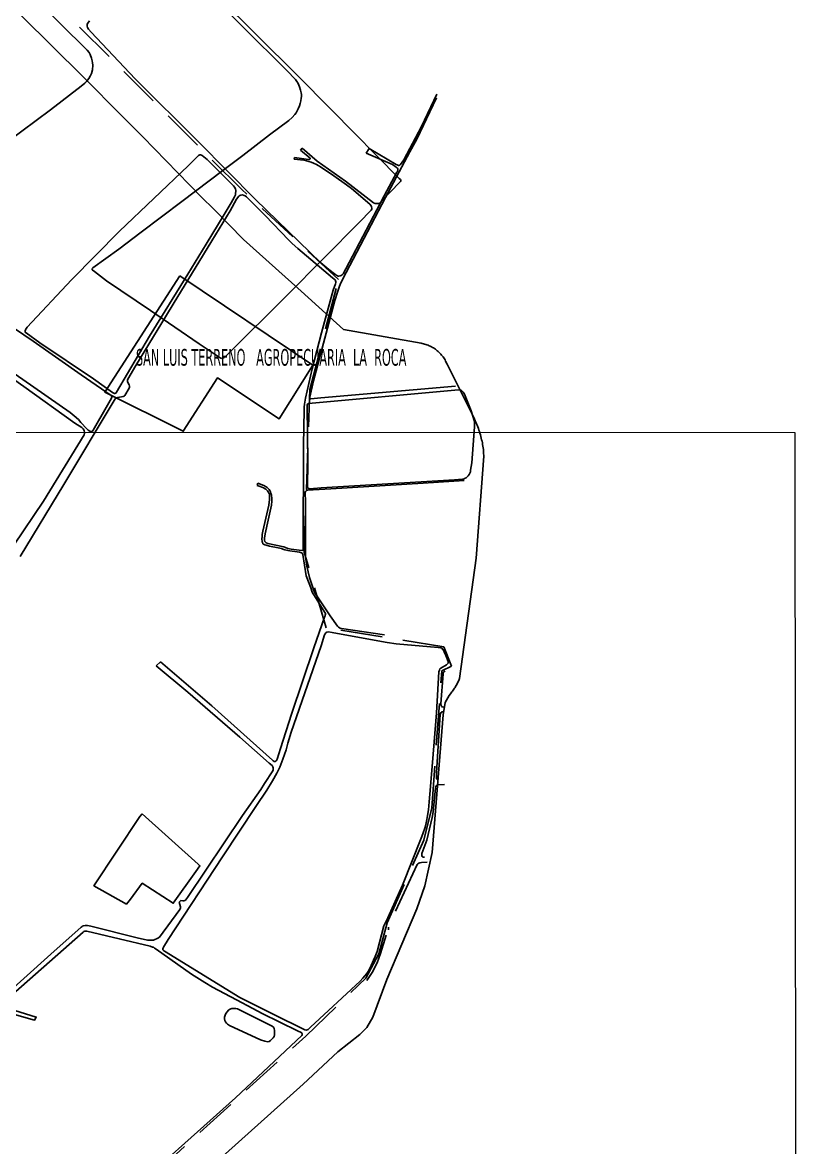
# Model space of a CAD drawing. Header units: metres. Extents: x 2 to 659295185, y -28 to 1124222152.
# Drawn here: x 661227 to 662159, y 1125972 to 1127318 of the extents above; entities that cross this region are included whole.
import ezdxf

# ---------------------------------------------------------------- set-up
doc = ezdxf.new("R2010")
doc.units = ezdxf.units.M
doc.header["$MEASUREMENT"] = 0
doc.linetypes.add('HIDDEN', pattern=[0.375, 0.25, -0.125])
for name, color, linetype in [('CERCA', 7, 'CONTINUOUS'), ('División Parroquial', 130, 'CONTINUOUS'), ('MANZANA', 30, 'CONTINUOUS'), ('Parcelas', 140, 'CONTINUOUS'), ('TEXTOS', 7, 'CONTINUOUS')]:
    doc.layers.add(name, color=color, linetype=linetype)
doc.layers.add('Limite Municipio', color=1, linetype='HIDDEN', lineweight=30)
doc.styles.get("Standard").update_dxf_attribs({"font": 'tahoma.ttf'})

msp = doc.modelspace()

# ---------------------------------------------------------------- linework, layer by layer
at = {"layer": 'CERCA', "lineweight": 0}
for p, q in [((653807.4947, 1126830.69), (662151.2419, 1126827.7709)), ((662151.2419, 1126827.7709), (662155.7364, 1120989.7879))]:
    msp.add_line(p, q, dxfattribs=at)
at = {"layer": 'División Parroquial', "color": 1, "flags": 128}
msp.add_lwpolyline([(661152.665, 1127398.102), (661298.6494, 1127253.5715), (661346.2939, 1127205.9711), (661370.7181, 1127181.5661), (661440.5687, 1127109.5508), (661456.1698, 1127094.7038), (661491.2971, 1127058.4912), (661560.3973, 1126996.8737), (661610.9278, 1126950.8531), (661703.8502, 1126934.4264), (661705.2685, 1126934.1565), (661706.6703, 1126933.8265), (661708.0639, 1126933.4566), (661709.4409, 1126933.0267), (661710.8097, 1126932.5568), (661712.1538, 1126932.0469), (661713.4814, 1126931.477), (661714.7925, 1126930.8671), (661716.0788, 1126930.2173), (661717.3404, 1126929.5174), (661718.5691, 1126928.7676), (661719.7812, 1126927.9877), (661720.9604, 1126927.1579), (661722.1148, 1126926.2881), (661723.2362, 1126925.3783), (661724.3247, 1126924.4284), (661725.3801, 1126923.4486), (661726.4026, 1126922.4289), (661727.3839, 1126921.3691), (661728.3321, 1126920.2793), (661729.2392, 1126919.1595), (661730.105, 1126918.0098), (661730.9296, 1126916.83), (661731.7129, 1126915.6202), (661732.4633, 1126914.3805), (661733.156, 1126913.1208), (661733.8156, 1126911.831), (661734.4258, 1126910.5213), (661734.8958, 1126909.4115), (661766.9474, 1126845.3645), (661767.8297, 1126843.5649), (661768.6791, 1126841.7453), (661769.4954, 1126839.9157), (661770.287, 1126838.076), (661771.0374, 1126836.2164), (661771.7548, 1126834.3468), (661772.4474, 1126832.4672), (661773.0988, 1126830.5676), (661773.7255, 1126828.6579), (661774.311, 1126826.7483), (661774.8717, 1126824.8187), (661775.3912, 1126822.8891), (661775.8777, 1126820.9395), (661776.3312, 1126818.9899), (661776.7517, 1126817.0303), (661777.1393, 1126815.0607), (661777.4856, 1126813.0811), (661777.8072, 1126811.1015), (661778.0876, 1126809.1219), (661778.3349, 1126807.1323), (661778.5493, 1126805.1427), (661778.7225, 1126803.1431), (661778.9699, 1126799.3339), (661769.9489, 1126677.2488), (661749.9198, 1126533.1481), (661749.4003, 1126531.9183), (661748.8561, 1126530.6986), (661748.2953, 1126529.4888), (661747.7099, 1126528.2991), (661747.0997, 1126527.1093), (661746.473, 1126525.9296), (661745.8298, 1126524.7698), (661745.1619, 1126523.61), (661744.4693, 1126522.4703), (661743.7684, 1126521.3405), (661743.0345, 1126520.2307), (661742.2924, 1126519.1209), (661741.5255, 1126518.0312), (661740.7421, 1126516.9514), (661739.9423, 1126515.8916), (661739.1177, 1126514.8418), (661737.4603, 1126512.8322), (661732.554, 1126504.244), (661730.2782, 1126489.6369), (661717.192, 1126324.9305), (661712.7145, 1126304.9845), (661708.4267, 1126284.9886), (661698.7378, 1126257.3042), (661662.7282, 1126172.8514), (661645.8325, 1126127.6206), (661638.906, 1126115.1632), (661630.5942, 1126106.8549), (661604.2817, 1126086.0891), (661562.7309, 1126047.327), (661280.1952, 1125793.9785)], dxfattribs=at)
at = {"layer": 'Limite Municipio', "color": 4, "linetype": 'HIDDEN', "lineweight": -3, "ltscale": 200}
msp.add_lwpolyline([(661217.1414, 1125787.7676), (661565.8495, 1126105.0778), (661637.6286, 1126174.5751), (661653.3985, 1126203.4334), (661663.3218, 1126240.7824), (661707.1418, 1126339.6583), (661716.5919, 1126378.4696), (661728.499, 1126542.376), (661740.1831, 1126547.8035), (661731.2016, 1126570.9728), (661590.2005, 1126593.7366), (661563.8703, 1126684.3753), (661570.4914, 1126879.237), (661570.4914, 1126879.237), (661604.9695, 1127010.5578), (661489.0974, 1127118.2713), (660818.7713, 1127790.2382), (660698.8999, 1127968.3216), (660564.6645, 1128087.9653), (660342.9939, 1128523.5772), (660311.9901, 1128579.5436), (660273.9891, 1128603.0461)], dxfattribs=at)
at = {"layer": 'MANZANA', "lineweight": -2}
for p, q in [((661408.3996, 1127401.6056), (661554.8953, 1127255.8352)), ((661240.6659, 1127348.4515), (661303.9528, 1127285.1444)), ((661490.7591, 1127312.7237), (661449.1506, 1127354.3452)), ((661303.928, 1127315.2282), (661304.0352, 1127316.228)), ((661304.0352, 1127316.228), (661304.6866, 1127317.6677)), ((661304.6866, 1127317.6677), (661306.7563, 1127320.3272)), ((661303.9363, 1127313.7885), (661303.928, 1127315.2282)), ((661304.2661, 1127312.4688), (661303.9363, 1127313.7885)), ((661305.4865, 1127310.2593), (661304.2661, 1127312.4688)), ((661308.5704, 1127306.9599), (661305.4865, 1127310.2593)), ((661361.418, 1127250.7914), (661308.5704, 1127306.9599)), ((661543.1532, 1127260.7642), (661490.7591, 1127312.7237)), ((661303.9528, 1127285.1444), (661306.2698, 1127282.6149)), ((661306.2698, 1127282.6149), (661307.5974, 1127280.0754)), ((661307.5974, 1127280.0754), (661309.2548, 1127275.5463)), ((661309.2548, 1127275.5463), (661310.0382, 1127272.347)), ((661310.0382, 1127272.347), (661310.4917, 1127269.9175)), ((661310.5164, 1127263.3888), (661310.3103, 1127261.6192)), ((661310.4917, 1127269.9175), (661310.8298, 1127267.368)), ((661310.838, 1127265.5983), (661310.5164, 1127263.3888)), ((661310.8298, 1127267.368), (661310.838, 1127265.5983)), ((661305.973, 1127251.5312), (661303.359, 1127247.762)), ((661307.6057, 1127254.3006), (661305.973, 1127251.5312)), ((661309.1229, 1127257.52), (661307.6057, 1127254.3006)), ((661310.3103, 1127261.6192), (661309.1229, 1127257.52)), ((661437.5767, 1127175.0468), (661361.418, 1127250.7914)), ((661553.3863, 1127249.9664), (661543.1532, 1127260.7642)), ((661554.9283, 1127247.8769), (661553.3863, 1127249.9664)), ((661554.8953, 1127255.8352), (661596.7182, 1127213.6638)), ((661296.7047, 1127241.9832), (661260.1261, 1127213.9389)), ((661301.2893, 1127245.6524), (661296.7047, 1127241.9832)), ((661303.359, 1127247.762), (661301.2893, 1127245.6524)), ((661556.0332, 1127245.9972), (661554.9283, 1127247.8769)), ((661557.3608, 1127243.3478), (661556.0332, 1127245.9972)), ((661558.2514, 1127241.2482), (661557.3608, 1127243.3478)), ((661559.4717, 1127237.499), (661558.2514, 1127241.2482)), ((661560.3623, 1127234.0697), (661559.4717, 1127237.499)), ((661558.9935, 1127221.3523), (661559.8593, 1127224.7816)), ((661559.8593, 1127224.7816), (661560.3953, 1127227.661)), ((661560.5932, 1127232.19), (661560.3623, 1127234.0697)), ((661560.3953, 1127227.661), (661560.4942, 1127229.8705)), ((661560.4942, 1127229.8705), (661560.5932, 1127232.19)), ((661698.6566, 1127178.776), (661722.4293, 1127228.216)), ((661722.5201, 1127232.6351), (661704.1813, 1127193.843)), ((661260.1261, 1127213.9389), (661208.6885, 1127175.6567)), ((661549.3211, 1127204.7156), (661552.5947, 1127208.2649)), ((661552.5947, 1127208.2649), (661554.1202, 1127210.2645)), ((661554.1202, 1127210.2645), (661556.6104, 1127215.1435)), ((661556.6104, 1127215.1435), (661558.2431, 1127218.5828)), ((661558.2431, 1127218.5828), (661558.9935, 1127221.3523)), ((661596.7182, 1127213.6638), (661677.6264, 1127131.7505)), ((661522.349, 1127183.9099), (661545.3961, 1127201.1564)), ((661545.3961, 1127201.1564), (661549.3211, 1127204.7156)), ((661490.4705, 1127159.3249), (661522.349, 1127183.9099)), ((661704.1813, 1127193.843), (661683.1049, 1127153.8211)), ((661505.7121, 1127106.6707), (661437.5767, 1127175.0468)), ((661561.4343, 1127167.8232), (661559.2491, 1127165.3836)), ((661579.2535, 1127152.3163), (661561.4343, 1127167.8232)), ((661690.4025, 1127163.5891), (661698.6566, 1127178.776)), ((661466.4504, 1127141.1786), (661490.4705, 1127159.3249)), ((661552.3886, 1127156.7254), (661551.8526, 1127154.6258)), ((661551.8526, 1127154.6258), (661563.3555, 1127153.5661)), ((661569.1606, 1127154.4759), (661552.3886, 1127156.7254)), ((661559.2491, 1127165.3836), (661570.8015, 1127156.1455)), ((661569.9275, 1127154.4859), (661569.1606, 1127154.4759)), ((661570.5871, 1127154.7058), (661569.9275, 1127154.4859)), ((661571.0242, 1127155.1557), (661570.5871, 1127154.7058)), ((661570.8015, 1127156.1455), (661571.1314, 1127155.8156)), ((661571.1314, 1127155.5956), (661571.0242, 1127155.1557)), ((661571.1314, 1127155.8156), (661571.1314, 1127155.5956)), ((661641.5211, 1127167.3483), (661638.0331, 1127162.1294)), ((661638.0331, 1127162.1294), (661669.5405, 1127148.3422)), ((661673.9273, 1127148.5822), (661641.5211, 1127167.3483)), ((661661.1792, 1127109.0402), (661690.4025, 1127163.5891)), ((661417.4206, 1127104.2361), (661466.4504, 1127141.1786)), ((661563.3555, 1127153.5661), (661565.0047, 1127153.3561)), ((661565.0047, 1127153.3561), (661566.7611, 1127152.9162)), ((661566.7611, 1127152.9162), (661569.4987, 1127152.1563)), ((661569.4987, 1127152.1563), (661572.1374, 1127151.1765)), ((661572.1374, 1127151.1765), (661574.8832, 1127149.9668)), ((661574.8832, 1127149.9668), (661578.396, 1127148.2171)), ((661578.396, 1127148.2171), (661580.4822, 1127147.1174)), ((661613.1027, 1127128.4712), (661579.2535, 1127152.3163)), ((661580.4822, 1127147.1174), (661583.228, 1127145.6977)), ((661583.228, 1127145.6977), (661599.4888, 1127134.9298)), ((661669.5405, 1127148.3422), (661673.8283, 1127145.1529)), ((661673.8283, 1127145.1529), (661674.8178, 1127144.493)), ((661675.1312, 1127147.9223), (661673.9273, 1127148.5822)), ((661674.8178, 1127144.493), (661675.3703, 1127143.8331)), ((661676.0135, 1127147.4824), (661675.1312, 1127147.9223)), ((661675.3703, 1127143.8331), (661675.8156, 1127143.2832)), ((661675.8238, 1127141.0637), (661675.6094, 1127140.6238)), ((661675.8156, 1127143.2832), (661675.9228, 1127142.6134)), ((661675.931, 1127141.6236), (661675.8238, 1127141.0637)), ((661675.9228, 1127142.6134), (661676.0382, 1127142.1735)), ((661676.0382, 1127142.1735), (661675.931, 1127141.6236)), ((661676.5577, 1127147.3724), (661676.0135, 1127147.4824)), ((661677.003, 1127147.2624), (661676.5577, 1127147.3724)), ((661677.5472, 1127147.3824), (661677.003, 1127147.2624)), ((661677.9842, 1127147.4924), (661677.5472, 1127147.3824)), ((661678.4213, 1127147.6024), (661677.9842, 1127147.4924)), ((661678.7511, 1127147.9423), (661678.4213, 1127147.6024)), ((661679.1881, 1127148.3822), (661678.7511, 1127147.9423)), ((661683.1049, 1127153.8211), (661679.1881, 1127148.3822)), ((661599.4888, 1127134.9298), (661614.4385, 1127123.9421)), ((661646.9684, 1127102.6264), (661613.1027, 1127128.4712)), ((661678.954, 1127128.1012), (661654.2, 1127102.2165)), ((661674.9498, 1127139.404), (661659.6372, 1127110.7999)), ((661675.3868, 1127139.9539), (661674.9498, 1127139.404)), ((661675.6094, 1127140.6238), (661675.3868, 1127139.9539)), ((661677.6264, 1127131.7505), (661679.0612, 1127130.3208)), ((661679.3911, 1127128.9911), (661678.954, 1127128.1012)), ((661679.0612, 1127130.3208), (661679.3911, 1127129.6509)), ((661679.3911, 1127129.6509), (661679.3911, 1127128.9911)), ((661614.4385, 1127123.9421), (661620.3755, 1127119.543)), ((661620.3755, 1127119.543), (661642.2683, 1127100.7268)), ((661368.8278, 1127067.5236), (661417.4206, 1127104.2361)), ((661475.0952, 1127093.0335), (661482.9206, 1127106.7907)), ((661482.9206, 1127106.7907), (661485.6417, 1127110.4499)), ((661485.6417, 1127110.4499), (661486.9528, 1127111.4497)), ((661486.9528, 1127111.4497), (661488.0495, 1127111.7897)), ((661488.0495, 1127111.7897), (661489.7976, 1127111.9096)), ((661489.7976, 1127111.9096), (661492.1064, 1127111.3597)), ((661492.1064, 1127111.3597), (661493.3103, 1127110.8199)), ((661493.3103, 1127110.8199), (661494.8523, 1127109.7201)), ((661494.8523, 1127109.7201), (661517.0831, 1127087.3646)), ((661583.6353, 1127030.8161), (661505.7121, 1127106.6707)), ((661631.1973, 1127051.9418), (661661.1792, 1127109.0402)), ((661659.6372, 1127110.7999), (661638.2393, 1127069.7782)), ((661642.2683, 1127100.7268), (661644.0329, 1127098.8572)), ((661648.9474, 1127101.7566), (661646.9684, 1127102.6264)), ((661650.3739, 1127101.5366), (661648.9474, 1127101.7566)), ((661652.3447, 1127101.5466), (661650.3739, 1127101.5366)), ((661653.5486, 1127101.7766), (661652.3447, 1127101.5466)), ((661654.2, 1127102.2165), (661653.5486, 1127101.7766)), ((661453.1283, 1127057.1008), (661475.0952, 1127093.0335)), ((661517.0831, 1127087.3646), (661545.2674, 1127057.7407)), ((661643.3979, 1127092.7684), (661630.6416, 1127079.8811)), ((661644.1648, 1127093.5483), (661643.3979, 1127092.7684)), ((661644.0329, 1127098.8572), (661644.4699, 1127097.7474)), ((661644.8162, 1127094.878), (661644.1648, 1127093.5483)), ((661644.4699, 1127097.7474), (661644.808, 1127096.0978)), ((661644.808, 1127096.0978), (661644.8162, 1127094.878)), ((661630.6416, 1127079.8811), (661543.3841, 1126991.779)), ((661341.8639, 1127047.0477), (661368.8278, 1127067.5236)), ((661638.2393, 1127069.7782), (661613.6832, 1127023.5476)), ((661310.7359, 1127024.7823), (661341.8639, 1127047.0477)), ((661433.1157, 1127024.1575), (661453.1283, 1127057.1008)), ((661545.2674, 1127057.7407), (661549.3408, 1127053.8914)), ((661549.3408, 1127053.8914), (661556.1601, 1127047.9526)), ((661556.1601, 1127047.9526), (661597.6285, 1127012.6298)), ((661609.6922, 1127010.5903), (661631.1973, 1127051.9418)), ((661309.7546, 1127023.4525), (661309.969, 1127024.0124)), ((661309.87, 1127022.9026), (661309.7546, 1127023.4525)), ((661309.9772, 1127022.4627), (661309.87, 1127022.9026)), ((661309.969, 1127024.0124), (661310.7359, 1127024.7823)), ((661312.8385, 1127020.1532), (661309.9772, 1127022.4627)), ((661327.244, 1127009.1554), (661312.8385, 1127020.1532)), ((661412.4516, 1126990.2244), (661433.1157, 1127024.1575)), ((661593.3077, 1127022.8977), (661583.6353, 1127030.8161)), ((661601.669, 1127016.1891), (661593.3077, 1127022.8977)), ((661613.6832, 1127023.5476), (661610.3189, 1127017.5588)), ((661379.7783, 1126973.4527), (661327.244, 1127009.1554)), ((661597.6285, 1127012.6298), (661601.1495, 1127009.7704)), ((661601.1495, 1127009.7704), (661601.4793, 1127009.0006)), ((661601.7102, 1127007.2309), (661601.2814, 1127005.3513)), ((661601.4793, 1127009.0006), (661601.7019, 1127008.0108)), ((661603.0955, 1127015.4193), (661601.669, 1127016.1891)), ((661601.7019, 1127008.0108), (661601.7102, 1127007.2309)), ((661604.522, 1127014.8794), (661603.0955, 1127015.4193)), ((661605.5115, 1127014.7694), (661604.522, 1127014.8794)), ((661606.8226, 1127014.9994), (661605.5115, 1127014.7694)), ((661608.2409, 1127015.5592), (661606.8226, 1127014.9994)), ((661606.8721, 1127004.9314), (661609.6922, 1127010.5903)), ((661609.115, 1127016.3391), (661608.2409, 1127015.5592)), ((661610.3189, 1127017.5588), (661609.115, 1127016.3391)), ((661598.684, 1126998.0428), (661584.4516, 1126946.7632)), ((661601.2814, 1127005.3513), (661598.684, 1126998.0428)), ((661600.4898, 1126985.4354), (661604.0603, 1126996.8431)), ((661604.0603, 1126996.8431), (661606.1135, 1127002.8318)), ((661606.1135, 1127002.8318), (661606.8721, 1127004.9314)), ((661166.2719, 1126986.4452), (661239.4702, 1126936.9053)), ((661393.5356, 1126958.8408), (661412.4516, 1126990.2244)), ((661543.3841, 1126991.779), (661471.6123, 1126920.5535)), ((661596.8286, 1126971.9281), (661600.4898, 1126985.4354)), ((661437.9198, 1126933.9008), (661379.7783, 1126973.4527)), ((661574.9607, 1126889.5449), (661596.8286, 1126971.9281)), ((661226.8624, 1126890.8346), (661135.4077, 1126954.9016)), ((661362.4323, 1126907.6012), (661393.5356, 1126958.8408)), ((661584.4516, 1126946.7632), (661573.2538, 1126903.802)), ((661239.4702, 1126936.9053), (661296.7376, 1126896.6834)), ((661463.1933, 1126916.8642), (661437.9198, 1126933.9008)), ((661464.1828, 1126916.4343), (661463.1933, 1126916.8642)), ((661465.0568, 1126916.3243), (661464.1828, 1126916.4343)), ((661466.1535, 1126916.5543), (661465.0568, 1126916.3243)), ((661467.143, 1126916.8842), (661466.1535, 1126916.5543)), ((661468.1243, 1126917.4441), (661467.143, 1126916.8842)), ((661471.6123, 1126920.5535), (661468.1243, 1126917.4441)), ((661352.529, 1126891.4045), (661362.4323, 1126907.6012)), ((661573.2538, 1126903.802), (661565.3048, 1126868.5892)), ((661283.5773, 1126851.4926), (661226.8624, 1126890.8346)), ((661296.7376, 1126896.6834), (661332.8957, 1126871.8485)), ((661352.1002, 1126889.3049), (661352.2074, 1126890.4047)), ((661352.4383, 1126888.0852), (661352.1002, 1126889.3049)), ((661352.2074, 1126890.4047), (661352.529, 1126891.4045)), ((661354.0957, 1126884.6659), (661352.4383, 1126888.0852)), ((661570.4502, 1126869.8289), (661574.9607, 1126889.5449)), ((661332.8957, 1126871.8485), (661333.2337, 1126871.1886)), ((661348.3484, 1126871.0387), (661349.008, 1126871.8085)), ((661349.008, 1126871.8085), (661354.1122, 1126880.7967)), ((661354.541, 1126882.8962), (661354.0957, 1126884.6659)), ((661354.1122, 1126880.7967), (661354.5493, 1126881.9064)), ((661354.5493, 1126881.9064), (661354.541, 1126882.8962)), ((661745.0395, 1126883.1262), (661583.9321, 1126869.0091)), ((661276.0818, 1126765.1902), (661336.3259, 1126865.9997)), ((661328.2368, 1126860.2109), (661311.2833, 1126830.4969)), ((661333.242, 1126868.7491), (661328.2368, 1126860.2109)), ((661333.2337, 1126871.1886), (661333.5636, 1126870.5288)), ((661333.5636, 1126869.7489), (661333.242, 1126868.7491)), ((661333.5636, 1126870.5288), (661333.5636, 1126869.7489)), ((661336.3259, 1126865.9997), (661337.6288, 1126867.9993)), ((661337.6288, 1126867.9993), (661338.3874, 1126868.7791)), ((661338.3874, 1126868.7791), (661339.3769, 1126869.1091)), ((661339.3769, 1126869.1091), (661340.688, 1126869.6689)), ((661340.688, 1126869.6689), (661347.1445, 1126870.8087)), ((661347.1445, 1126870.8087), (661348.3484, 1126871.0387)), ((661564.2411, 1126861.6206), (661563.9277, 1126857.7514)), ((661565.3048, 1126868.5892), (661564.2411, 1126861.6206)), ((661570.4502, 1126869.279), (661570.4502, 1126869.8289)), ((661570.5656, 1126868.6192), (661570.4502, 1126869.279)), ((661570.7883, 1126868.3992), (661570.5656, 1126868.6192)), ((661571.1181, 1126868.0693), (661570.7883, 1126868.3992)), ((661571.885, 1126868.0693), (661571.1181, 1126868.0693)), ((661583.9321, 1126869.0091), (661571.885, 1126868.0693)), ((661288.3021, 1126847.5334), (661283.5773, 1126851.4926)), ((661293.4723, 1126843.0244), (661288.3021, 1126847.5334)), ((661563.6144, 1126854.652), (661563.0454, 1126812.4006)), ((661563.9277, 1126857.7514), (661563.6144, 1126854.652)), ((661296.5562, 1126839.715), (661293.4723, 1126843.0244)), ((661303.7136, 1126831.8966), (661296.5562, 1126839.715)), ((661305.1484, 1126830.3569), (661303.7136, 1126831.8966)), ((661307.012, 1126829.2572), (661305.1484, 1126830.3569)), ((661307.7871, 1126828.9272), (661307.012, 1126829.2572)), ((661308.8838, 1126828.7173), (661307.7871, 1126828.9272)), ((661309.7578, 1126828.8273), (661308.8838, 1126828.7173)), ((661310.3021, 1126829.1672), (661309.7578, 1126828.8273)), ((661311.2833, 1126830.4969), (661310.3021, 1126829.1672)), ((661563.0454, 1126812.4006), (661562.7238, 1126688.9657)), ((661223.663, 1126679.1277), (661276.0818, 1126765.1902)), ((661508.359, 1126766.7999), (661507.3777, 1126764.2504)), ((661507.3777, 1126764.2504), (661511.0059, 1126762.9407)), ((661515.4916, 1126763.9605), (661508.359, 1126766.7999)), ((661518.1303, 1126762.5307), (661515.4916, 1126763.9605)), ((661595.8227, 1126760.0113), (661706.1273, 1126767.0398)), ((661706.1273, 1126767.0398), (661755.1983, 1126770.1392)), ((661511.0059, 1126762.9407), (661514.9557, 1126761.301)), ((661514.9557, 1126761.301), (661516.9347, 1126760.3112)), ((661516.9347, 1126760.3112), (661517.9242, 1126759.6513)), ((661517.9242, 1126759.6513), (661520.0104, 1126757.7817)), ((661519.4496, 1126761.6509), (661518.1303, 1126762.5307)), ((661520.769, 1126760.5511), (661519.4496, 1126761.6509)), ((661520.0104, 1126757.7817), (661520.7855, 1126756.462)), ((661521.8657, 1126759.2314), (661520.769, 1126760.5511)), ((661520.7855, 1126756.462), (661521.775, 1126754.6923)), ((661521.775, 1126754.6923), (661522.1131, 1126752.8227)), ((661522.748, 1126758.0217), (661521.8657, 1126759.2314)), ((661522.1131, 1126752.8227), (661522.4594, 1126750.0533)), ((661523.5231, 1126756.472), (661522.748, 1126758.0217)), ((661524.0756, 1126755.1522), (661523.5231, 1126756.472)), ((661524.7435, 1126752.6128), (661524.0756, 1126755.1522)), ((661525.0898, 1126748.7436), (661524.7435, 1126752.6128)), ((661565.1646, 1126755.8921), (661565.379, 1126757.1118)), ((661565.4367, 1126744.4944), (661565.1646, 1126755.8921)), ((661565.379, 1126757.1118), (661566.0304, 1126757.8817)), ((661566.0304, 1126757.8817), (661566.5746, 1126758.3316)), ((661566.5746, 1126758.3316), (661567.6713, 1126758.4416)), ((661567.6713, 1126758.4416), (661595.8227, 1126760.0113)), ((661521.5111, 1126740.5352), (661514.3125, 1126709.3116)), ((661520.8267, 1126722.5089), (661524.5786, 1126740.7752)), ((661522.4676, 1126747.4038), (661521.5111, 1126740.5352)), ((661522.4594, 1126750.0533), (661522.4676, 1126747.4038)), ((661524.5786, 1126740.7752), (661524.9991, 1126745.4242)), ((661524.9991, 1126745.4242), (661525.0898, 1126748.7436)), ((661565.3625, 1126687.3161), (661565.4367, 1126744.4944)), ((661516.9594, 1126706.3422), (661520.8267, 1126722.5089)), ((661513.356, 1126703.0029), (661513.1498, 1126700.4634)), ((661513.1498, 1126700.4634), (661513.7105, 1126697.1441)), ((661513.6776, 1126705.5523), (661513.356, 1126703.0029)), ((661514.3125, 1126709.3116), (661513.6776, 1126705.5523)), ((661513.7105, 1126697.1441), (661514.0486, 1126695.8243)), ((661516.2173, 1126701.1432), (661516.9594, 1126706.3422)), ((661516.3327, 1126698.8137), (661516.2173, 1126701.1432)), ((661516.778, 1126697.1641), (661516.3327, 1126698.8137)), ((661517.3305, 1126696.2742), (661516.778, 1126697.1641)), ((661514.0486, 1126695.8243), (661514.4939, 1126694.4946)), ((661514.4939, 1126694.4946), (661515.1536, 1126693.7248)), ((661515.1536, 1126693.7248), (661516.5801, 1126693.0649)), ((661516.5801, 1126693.0649), (661518.1138, 1126692.525)), ((661518.32, 1126695.5044), (661517.3305, 1126696.2742)), ((661518.1138, 1126692.525), (661522.2862, 1126691.3252)), ((661520.299, 1126694.7445), (661518.32, 1126695.5044)), ((661539.2727, 1126690.6254), (661520.299, 1126694.7445)), ((661522.2862, 1126691.3252), (661532.4863, 1126689.3756)), ((661532.4863, 1126689.3756), (661536.5433, 1126688.6258)), ((661536.5433, 1126688.6258), (661538.4068, 1126688.0759)), ((661538.4068, 1126688.0759), (661540.6002, 1126687.2061)), ((661541.4661, 1126689.9755), (661539.2727, 1126690.6254)), ((661540.6002, 1126687.2061), (661544.3356, 1126686.2263)), ((661544.2119, 1126688.7658), (661541.4661, 1126689.9755)), ((661548.2689, 1126687.9059), (661544.2119, 1126688.7658)), ((661544.3356, 1126686.2263), (661546.529, 1126685.9063)), ((661546.529, 1126685.9063), (661558.2546, 1126684.4066)), ((661560.984, 1126686.3063), (661548.2689, 1126687.9059)), ((661558.2546, 1126684.4066), (661560.6706, 1126683.6468)), ((661560.6706, 1126683.6468), (661561.5529, 1126683.0969)), ((661562.0807, 1126686.6362), (661560.984, 1126686.3063)), ((661561.5529, 1126683.0969), (661561.99, 1126682.437)), ((661562.4105, 1126687.1961), (661562.0807, 1126686.6362)), ((661562.7238, 1126688.9657), (661562.4105, 1126687.1961)), ((661565.3955, 1126681.2373), (661565.3625, 1126687.3161)), ((661561.99, 1126682.437), (661562.3198, 1126681.6672)), ((661562.3198, 1126681.6672), (661566.2778, 1126655.9124)), ((661565.9645, 1126675.8184), (661565.3955, 1126681.2373)), ((661567.0941, 1126667.6401), (661565.9645, 1126675.8184)), ((661570.1204, 1126654.0528), (661567.0941, 1126667.6401)), ((661566.2778, 1126655.9124), (661566.9375, 1126653.9229)), ((661566.9375, 1126653.9229), (661571.5964, 1126641.5554)), ((661573.8887, 1126643.225), (661570.1204, 1126654.0528)), ((661575.5544, 1126638.476), (661573.8887, 1126643.225)), ((661571.5964, 1126641.5554), (661573.4847, 1126636.5864)), ((661573.4847, 1126636.5864), (661574.4824, 1126634.4868)), ((661574.4824, 1126634.4868), (661576.0244, 1126632.0673)), ((661577.1046, 1126634.8367), (661575.5544, 1126638.476)), ((661576.0244, 1126632.0673), (661588.7147, 1126612.1014)), ((661577.9951, 1126633.0671), (661577.1046, 1126634.8367)), ((661594.8744, 1126608.0422), (661577.9951, 1126633.0671)), ((661588.3024, 1126606.5725), (661575.5379, 1126569.91)), ((661588.8467, 1126608.2322), (661588.3024, 1126606.5725)), ((661588.7147, 1126612.1014), (661589.16, 1126610.7816)), ((661589.0611, 1126608.792), (661588.8467, 1126608.2322)), ((661589.1683, 1126610.0018), (661589.0611, 1126608.792)), ((661589.16, 1126610.7816), (661589.1683, 1126610.0018)), ((661603.6892, 1126595.9147), (661594.8744, 1126608.0422)), ((661591.1225, 1126588.5562), (661593.0933, 1126588.7861)), ((661593.0933, 1126588.7861), (661597.2657, 1126588.2562)), ((661604.9013, 1126594.7049), (661603.6892, 1126595.9147)), ((661606.7731, 1126593.4952), (661604.9013, 1126594.7049)), ((661608.6367, 1126592.8353), (661606.7731, 1126593.4952)), ((661659.8434, 1126585.2168), (661608.6367, 1126592.8353)), ((661584.1878, 1126572.1595), (661588.2942, 1126585.4468)), ((661588.2942, 1126585.4468), (661589.7042, 1126587.7763)), ((661589.7042, 1126587.7763), (661590.2485, 1126588.3362)), ((661590.2485, 1126588.3362), (661591.1225, 1126588.5562)), ((661597.2657, 1126588.2562), (661643.2115, 1126579.8379)), ((661643.2115, 1126579.8379), (661663.1665, 1126576.1687)), ((661663.1665, 1126576.1687), (661674.1334, 1126574.669)), ((661548.1699, 1126468.9105), (661584.1878, 1126572.1595)), ((661575.5379, 1126569.91), (661548.8378, 1126490.5961)), ((661674.1334, 1126574.669), (661724.2269, 1126570.1399)), ((661724.2269, 1126570.1399), (661727.2944, 1126569.71)), ((661727.2944, 1126569.71), (661728.4983, 1126569.2701)), ((661728.4983, 1126569.2701), (661729.496, 1126568.3903)), ((661729.496, 1126568.3903), (661729.9331, 1126567.7304)), ((661729.9331, 1126567.7304), (661730.9226, 1126566.3007)), ((661730.9226, 1126566.3007), (661731.5905, 1126564.861)), ((661731.5905, 1126564.861), (661733.3633, 1126560.4519)), ((661391.6556, 1126552.9234), (661386.6338, 1126548.1444)), ((661453.1448, 1126500.2241), (661391.6556, 1126552.9234)), ((661734.1797, 1126549.5041), (661727.2944, 1126545.6049)), ((661733.3633, 1126560.4519), (661736.0267, 1126553.2733)), ((661735.4908, 1126550.6139), (661734.1797, 1126549.5041)), ((661736.035, 1126551.3937), (661735.4908, 1126550.6139)), ((661736.0267, 1126553.2733), (661736.2494, 1126552.1636)), ((661736.2494, 1126552.1636), (661736.035, 1126551.3937)), ((661386.6338, 1126548.1444), (661424.5812, 1126516.5708)), ((661725.1257, 1126541.1658), (661722.0583, 1126491.9358)), ((661725.6617, 1126542.9354), (661725.1257, 1126541.1658)), ((661726.4203, 1126544.6051), (661725.6617, 1126542.9354)), ((661727.2944, 1126545.6049), (661726.4203, 1126544.6051)), ((661727.4923, 1126502.9136), (661730.1722, 1126538.8663)), ((661730.1722, 1126538.8663), (661730.3866, 1126540.196)), ((661730.3866, 1126540.196), (661730.7164, 1126540.7459)), ((661730.7164, 1126540.7459), (661731.6977, 1126541.4158)), ((661731.6977, 1126541.4158), (661732.6789, 1126541.7557)), ((661424.5812, 1126516.5708), (661486.8373, 1126462.9917)), ((661525.7495, 1126435.4073), (661453.1448, 1126500.2241)), ((661727.8304, 1126500.814), (661727.4923, 1126502.9136)), ((661728.053, 1126500.2541), (661727.8304, 1126500.814)), ((661728.3828, 1126499.7042), (661728.053, 1126500.2541)), ((661728.9271, 1126499.2643), (661728.3828, 1126499.7042)), ((661731.0133, 1126498.9444), (661728.9271, 1126499.2643)), ((661548.8378, 1126490.5961), (661535.4383, 1126449.4945)), ((661722.0583, 1126491.9358), (661717.5148, 1126432.4079)), ((661722.3881, 1126420.4904), (661726.7832, 1126489.9662)), ((661726.7832, 1126489.9662), (661727.1047, 1126491.4059)), ((661727.1047, 1126491.4059), (661727.649, 1126492.2958)), ((661727.649, 1126492.2958), (661728.1932, 1126492.7357)), ((661728.1932, 1126492.7357), (661728.9601, 1126493.2955)), ((661728.9601, 1126493.2955), (661730.9308, 1126493.6355)), ((661544.2861, 1126455.8432), (661548.1699, 1126468.9105)), ((661486.8373, 1126462.9917), (661522.0471, 1126431.6281)), ((661542.134, 1126447.7548), (661544.2861, 1126455.8432)), ((661535.4383, 1126449.4945), (661531.4473, 1126436.6471)), ((661538.2419, 1126436.4571), (661542.134, 1126447.7548)), ((661522.0471, 1126431.6281), (661525.4526, 1126428.8787)), ((661525.4526, 1126428.8787), (661526.0051, 1126427.9988)), ((661526.8544, 1126434.5275), (661525.7495, 1126435.4073)), ((661526.0051, 1126427.9988), (661526.3349, 1126427.229)), ((661526.3349, 1126427.229), (661526.673, 1126426.0092)), ((661528.0583, 1126433.8676), (661526.8544, 1126434.5275)), ((661528.8252, 1126433.8776), (661528.0583, 1126433.8676)), ((661529.2622, 1126433.8776), (661528.8252, 1126433.8776)), ((661529.9219, 1126434.2076), (661529.2622, 1126433.8776)), ((661530.5733, 1126434.8774), (661529.9219, 1126434.2076)), ((661531.4473, 1126436.6471), (661530.5733, 1126434.8774)), ((661534.556, 1126426.8191), (661538.2419, 1126436.4571)), ((661717.5148, 1126432.4079), (661714.3979, 1126394.4557)), ((661526.137, 1126422.6899), (661516.242, 1126407.383)), ((661525.9721, 1126410.6324), (661531.1917, 1126419.9505)), ((661526.5741, 1126423.6897), (661526.137, 1126422.6899)), ((661526.6813, 1126424.4596), (661526.5741, 1126423.6897)), ((661526.673, 1126426.0092), (661526.673, 1126424.9095)), ((661526.673, 1126424.9095), (661526.6813, 1126424.4596)), ((661531.1917, 1126419.9505), (661534.556, 1126426.8191)), ((661722.1902, 1126414.7315), (661722.3881, 1126420.4904)), ((661722.3057, 1126413.7417), (661722.1902, 1126414.7315)), ((661722.4211, 1126412.9619), (661722.3057, 1126413.7417)), ((661511.781, 1126400.3945), (661489.7893, 1126369.1008)), ((661516.242, 1126407.383), (661511.781, 1126400.3945)), ((661519.2353, 1126399.5446), (661525.9721, 1126410.6324)), ((661718.3312, 1126373.35), (661721.1512, 1126402.3441)), ((661721.1512, 1126402.3441), (661721.4811, 1126403.7838)), ((661721.4811, 1126403.7838), (661722.0171, 1126404.7836)), ((661722.0171, 1126404.7836), (661722.6767, 1126405.4434)), ((661722.9736, 1126412.1921), (661722.4211, 1126412.9619)), ((661722.6767, 1126405.4434), (661724.4248, 1126405.7834)), ((661723.526, 1126411.7521), (661722.9736, 1126412.1921)), ((661724.6227, 1126411.4322), (661723.526, 1126411.7521)), ((661724.4248, 1126405.7834), (661731.6564, 1126406.3732)), ((661505.9512, 1126379.9086), (661519.2353, 1126399.5446)), ((661714.3979, 1126394.4557), (661713.6723, 1126385.6075)), ((661466.0166, 1126319.4509), (661505.9512, 1126379.9086)), ((661712.5096, 1126375.8694), (661711.6685, 1126369.0108)), ((661713.6723, 1126385.6075), (661712.5096, 1126375.8694)), ((661717.2592, 1126366.8213), (661718.3312, 1126373.35)), ((661489.7893, 1126369.1008), (661423.9463, 1126270.9208)), ((661709.9534, 1126360.2626), (661708.5516, 1126355.1737)), ((661710.811, 1126364.2518), (661709.9534, 1126360.2626)), ((661711.6685, 1126369.0108), (661710.811, 1126364.2518)), ((661710.811, 1126339.4769), (661717.2592, 1126366.8213)), ((661706.0696, 1126347.1953), (661703.9009, 1126341.9863)), ((661708.5516, 1126355.1737), (661706.0696, 1126347.1953)), ((661703.9009, 1126341.9863), (661681.5877, 1126285.5878)), ((661704.8575, 1126323.6301), (661710.811, 1126339.4769)), ((661401.163, 1126220.6011), (661466.0166, 1126319.4509)), ((661704.6513, 1126321.9704), (661704.8575, 1126323.6301)), ((661704.6513, 1126321.4205), (661704.6513, 1126321.9704)), ((661704.9811, 1126320.0908), (661704.6513, 1126321.4205)), ((661705.4264, 1126319.5409), (661704.9811, 1126320.0908)), ((661706.0861, 1126319.211), (661705.4264, 1126319.5409)), ((661673.0697, 1126254.5841), (661699.2173, 1126310.5527)), ((661699.2173, 1126310.5527), (661699.877, 1126311.2226)), ((661699.877, 1126311.2226), (661700.9654, 1126311.8925)), ((661700.9654, 1126311.8925), (661702.2848, 1126312.3424)), ((661702.2848, 1126312.3424), (661704.3627, 1126312.6823)), ((661704.3627, 1126312.6823), (661711.2645, 1126313.1522)), ((661707.8342, 1126319.111), (661706.0861, 1126319.211)), ((661681.5877, 1126285.5878), (661664.0075, 1126246.6857)), ((661415.9643, 1126267.3515), (661414.2162, 1126265.4619)), ((661414.2162, 1126265.4619), (661415.5603, 1126259.6031)), ((661418.4875, 1126267.0216), (661415.9643, 1126267.3515)), ((661419.6914, 1126267.0316), (661418.4875, 1126267.0216)), ((661420.8953, 1126267.3715), (661419.6914, 1126267.0316)), ((661421.5467, 1126267.9214), (661420.8953, 1126267.3715)), ((661423.9463, 1126270.9208), (661421.5467, 1126267.9214)), ((661414.8099, 1126256.5037), (661390.5176, 1126223.6504)), ((661415.3459, 1126257.3936), (661414.8099, 1126256.5037)), ((661415.5603, 1126258.7133), (661415.3459, 1126257.3936)), ((661415.5603, 1126259.6031), (661415.5603, 1126258.7133)), ((661660.6432, 1126240.0371), (661659.3404, 1126237.1577)), ((661664.0075, 1126246.6857), (661660.6432, 1126240.0371)), ((661296.8943, 1126235.618), (661260.5549, 1126203.1546)), ((661297.8756, 1126236.3978), (661296.8943, 1126235.618)), ((661298.8651, 1126236.9477), (661297.8756, 1126236.3978)), ((661299.7391, 1126237.1777), (661298.8651, 1126236.9477)), ((661301.5944, 1126237.5176), (661299.7391, 1126237.1777)), ((661304.3403, 1126237.4176), (661301.5944, 1126237.5176)), ((661308.5045, 1126236.4478), (661304.3403, 1126237.4176)), ((661363.9, 1126222.8706), (661308.5045, 1126236.4478)), ((661659.3404, 1126237.1577), (661651.0451, 1126206.144)), ((661655.3329, 1126203.8445), (661662.0285, 1126225.89)), ((661664.7249, 1126234.0783), (661664.9393, 1126235.2981)), ((661664.7332, 1126233.3085), (661664.7249, 1126234.0783)), ((661664.8404, 1126232.4286), (661664.7332, 1126233.3085)), ((661376.4007, 1126220.0512), (661363.9, 1126222.8706)), ((661379.2538, 1126219.8412), (661376.4007, 1126220.0512)), ((661381.3318, 1126219.7412), (661379.2538, 1126219.8412)), ((661383.3025, 1126220.0812), (661381.3318, 1126219.7412)), ((661384.9517, 1126220.5311), (661383.3025, 1126220.0812)), ((661387.0214, 1126221.4309), (661384.9517, 1126220.5311)), ((661388.7778, 1126222.3207), (661387.0214, 1126221.4309)), ((661390.5176, 1126223.6504), (661388.7778, 1126222.3207)), ((661395.3992, 1126211.4029), (661401.163, 1126220.6011)), ((661260.5549, 1126203.1546), (661180.6774, 1126131.3392)), ((661394.6405, 1126209.6233), (661394.9621, 1126210.5131)), ((661394.756, 1126208.4135), (661394.6405, 1126209.6233)), ((661395.2013, 1126207.4137), (661394.756, 1126208.4135)), ((661394.9621, 1126210.5131), (661395.3992, 1126211.4029)), ((661396.5124, 1126206.5339), (661395.2013, 1126207.4137)), ((661486.8373, 1126151.3152), (661396.5124, 1126206.5339)), ((661648.8847, 1126200.2752), (661646.9304, 1126195.8461)), ((661651.0451, 1126206.144), (661648.8847, 1126200.2752)), ((661651.2182, 1126192.8767), (661655.3329, 1126203.8445)), ((661644.2175, 1126189.5274), (661641.2902, 1126183.6486)), ((661646.9304, 1126195.8461), (661644.2175, 1126189.5274)), ((661645.3554, 1126181.349), (661651.2182, 1126192.8767)), ((661634.0999, 1126174.4405), (661631.0489, 1126170.8812)), ((661639.0061, 1126179.8793), (661634.0999, 1126174.4405)), ((661638.7175, 1126171.801), (661645.3554, 1126181.349)), ((661641.2902, 1126183.6486), (661639.0061, 1126179.8793)), ((661631.0489, 1126170.8812), (661571.5799, 1126115.7524)), ((661528.2397, 1126130.5994), (661486.8373, 1126151.3152)), ((661563.0454, 1126113.1729), (661528.2397, 1126130.5994)), ((661564.472, 1126112.623), (661563.0454, 1126113.1729)), ((661566.1211, 1126112.3031), (661564.472, 1126112.623)), ((661567.5477, 1126112.4231), (661566.1211, 1126112.3031)), ((661568.4217, 1126112.863), (661567.5477, 1126112.4231)), ((661571.5799, 1126115.7524), (661568.4217, 1126112.863))]:
    msp.add_line(p, q, dxfattribs=at)
for points in [[(661247.2543, 1126935.0556), (661231.1007, 1126946.7033), (661230.3256, 1126947.2531), (661229.8886, 1126948.143), (661229.6659, 1126949.1328), (661229.9875, 1126950.3525), (661230.4246, 1126951.2323), (661232.2716, 1126953.5719), (661285.3749, 1127010.4403), (661342.7412, 1127068.4285), (661424.8863, 1127146.8925), (661437.4365, 1127159.11), (661438.1951, 1127159.5599), (661438.7476, 1127159.7799), (661439.5144, 1127159.7899), (661440.7183, 1127159.6799), (661441.5924, 1127159.13), (661447.5376, 1127154.181), (661479.3419, 1127122.8074), (661480.554, 1127121.1577), (661481.4445, 1127119.2781), (661481.8898, 1127117.2885), (661481.8981, 1127115.9588), (661481.6837, 1127113.9692), (661481.4775, 1127112.0896), (661480.3891, 1127109.7601), (661476.4806, 1127102.5515), (661467.9956, 1127088.5844), (661446.4574, 1127053.2016), (661424.4905, 1127017.0389), (661378.7013, 1126942.844), (661339.2367, 1126875.8577), (661338.1483, 1126874.7479), (661337.266, 1126874.408), (661336.4991, 1126874.408), (661335.8477, 1126874.518), (661334.4129, 1126875.3978), (661311.5554, 1126891.7744)], [(661568.0671, 1126790.965), (661567.2096, 1126858.9811), (661567.424, 1126860.5308), (661567.6384, 1126861.4106), (661568.0754, 1126861.8605), (661568.8423, 1126862.3004), (661744.0747, 1126878.1472), (661749.4427, 1126878.6171), (661750.8693, 1126878.3972), (661752.0732, 1126877.8473), (661753.1781, 1126877.1874), (661754.2748, 1126875.9777), (661755.825, 1126873.4482), (661763.5844, 1126853.4622), (661767.2538, 1126841.7546), (661767.5918, 1126840.095), (661767.8145, 1126837.8854), (661767.6166, 1126834.5661), (661764.5244, 1126791.4149), (661763.1391, 1126782.4567), (661762.9329, 1126780.5671), (661762.1743, 1126778.7974), (661761.3003, 1126777.1378), (661760.2118, 1126775.798), (661759.1234, 1126774.5783), (661757.7051, 1126773.4685), (661755.957, 1126772.3587), (661754.6459, 1126771.7989), (661753.4337, 1126771.5689), (661743.7943, 1126771.079), (661584.2043, 1126761.281), (661570.4007, 1126760.1212), (661569.4112, 1126760.4412), (661568.7515, 1126760.7711), (661568.2073, 1126761.101), (661567.8775, 1126761.8709), (661567.6549, 1126762.7607)], [(661474.4933, 1126117.752), (661511.3935, 1126100.4455), (661516.7697, 1126098.8058), (661520.3814, 1126098.266), (661521.808, 1126098.7159), (661523.3334, 1126099.7257), (661526.607, 1126102.835), (661527.6955, 1126104.3847), (661528.1243, 1126106.6043), (661528.215, 1126111.6832), (661527.7615, 1126114.0127), (661527.3162, 1126115.1125), (661526.6565, 1126115.9923), (661525.3372, 1126116.7622), (661484.0502, 1126137.588), (661482.1784, 1126138.0279), (661479.9933, 1126138.1278), (661477.3629, 1126138.1078), (661475.8291, 1126137.7779), (661473.7512, 1126136.6581), (661471.1372, 1126133.8787), (661469.719, 1126131.2192), (661468.5316, 1126127.8999), (661468.5398, 1126125.6804), (661468.9933, 1126123.5808), (661469.7602, 1126122.1511), (661470.7579, 1126120.7214), (661472.1845, 1126119.5116)]]:
    msp.add_lwpolyline(points, close=True, dxfattribs=at)
for points in [[(661108.2954, 1126966.9391), (661227.992, 1126882.5463), (661289.3329, 1126838.8052), (661297.5705, 1126833.4163), (661299.0052, 1126832.0966), (661299.9947, 1126830.6669), (661300.44, 1126829.4471), (661300.7781, 1126827.7975), (661300.7863, 1126826.4677), (661300.2421, 1126824.918), (661251.8473, 1126745.2843), (661216.0356, 1126692.8049)], [(661201.7702, 1126143.6067), (661299.2196, 1126229.5392), (661300.0937, 1126230.2091), (661301.1904, 1126230.769), (661302.2871, 1126230.769), (661303.491, 1126230.559), (661342.3207, 1126221.5509), (661379.2868, 1126212.6527), (661382.247, 1126211.6729), (661383.2365, 1126211.3429), (661384.7785, 1126210.2432), (661386.5349, 1126208.9234), (661429.0752, 1126179.0395), (661444.7835, 1126169.3715), (661454.1261, 1126163.7726), (661482.7969, 1126148.3158), (661502.2323, 1126138.0079), (661513.6528, 1126132.189), (661555.8221, 1126111.4833), (661560.3243, 1126109.1837), (661560.8768, 1126108.8538), (661561.0994, 1126108.4139), (661561.322, 1126107.854), (661561.5447, 1126107.0842), (661561.4375, 1126106.5343), (661561.1077, 1126105.8644), (661481.6837, 1126031.0696), (661341.562, 1125905.8951)], [(661197.2021, 1126136.6181), (661240.7566, 1126123.9807), (661243.0407, 1126127.76), (661204.6398, 1126139.5276)]]:
    msp.add_lwpolyline(points, dxfattribs=at)
at = {"layer": 'Parcelas', "lineweight": -3}
for points in [[(661415, 1127015), (661574, 1126908), (661534, 1126844), (661460, 1126893), (661419, 1126829), (661325, 1126876), (661415, 1127015)], [(661415, 1127015), (661574, 1126908), (661534, 1126844), (661460, 1126893), (661419, 1126829), (661325, 1126876), (661415, 1127015)], [(661370, 1126371), (661437, 1126311), (661439, 1126309), (661434, 1126302), (661407, 1126264), (661370, 1126288), (661356, 1126269), (661351, 1126263), (661312, 1126285), (661367, 1126368), (661370, 1126371)]]:
    msp.add_lwpolyline(points, dxfattribs=at)

# ---------------------------------------------------------------- texts
at = {"layer": 'TEXTOS', "color": 0, "width": 0.571429}
msp.add_text('SAN LUIS TERRENO   AGROPECUARIA  LA  ROCA', height=20, dxfattribs=at).set_placement((661362.4323, 1126907.6012))

doc.saveas('drawing.dxf')
